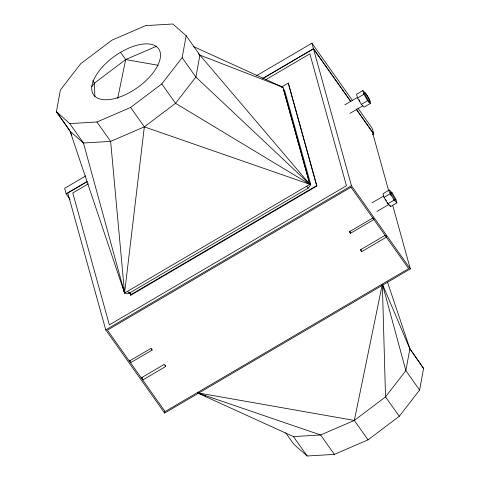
<?xml version="1.0" encoding="UTF-8"?>
<svg xmlns="http://www.w3.org/2000/svg" width="480" height="480" viewBox="0 0 480 480"><rect width="100%" height="100%" fill="white"/><g stroke="black" fill="none" stroke-linecap="round" stroke-linejoin="round"><path stroke-width="0.72" d="M56.544 112.044L70.11 131.286L83.466 143.01L110.64 141.39L144.336 126.858L309.834 184.35L199.908 55.122L186.174 35.724L172.812 24L145.638 25.62L111.942 40.158L80.742 63.708L60.402 89.964L56.424 111.606L69.732 123.612L96.906 121.992L130.602 107.46L144.336 126.858L124.566 293.07L309.834 184.35L282.906 87.264L193.332 46.488M130.602 107.46L161.802 83.91L182.142 57.648L186.174 35.724M198.234 53.658L199.908 55.122L195.876 77.046L175.536 103.308L144.336 126.858M285.672 432.762L293.826 444.276L307.188 456L334.362 454.38L368.058 439.842L399.258 416.292L419.598 390.036L423.576 368.394L409.722 348.558L423.576 368.394M117.684 98.43L125.676 59.556L120.522 52.278M368.058 439.842L354.324 420.444L382.212 284.76M91.764 86.604L94.476 83.106L125.676 59.556L156.624 46.206M124.164 291.522L125.538 293.466L129.096 293.25L308.142 188.184L310.806 184.746L309.432 182.808L283.404 88.944L284.772 90.882L310.602 184.026M197.772 393.048L293.454 436.602L320.628 434.982L354.324 420.444L385.524 396.894L405.864 370.638L409.89 348.714L387.444 282.012M85.932 175.806L64.626 188.31L66.156 193.824L70.026 199.296M256.386 75.78L311.916 43.2L352.392 100.368M66.156 193.824L86.814 181.698M262.434 78.642L313.446 48.708L311.916 43.2M87.186 181.626L67.788 193.008L105.75 329.886L164.64 413.064L410.328 268.89L392.748 205.494M263.046 78.432L313.482 48.834L350.718 101.436M88.284 183.87L72.78 192.966L109.362 324.882L346.452 185.754L309.87 53.844L265.938 79.62M281.736 86.898L288.204 83.106L288.474 83.49L316.902 186.006L130.758 295.236L129.888 292.686M362.904 90.558L356.55 94.29L357.564 97.956L361.332 104.388L364.08 107.148L370.434 103.422L369.414 99.756L365.652 93.324L362.904 90.558L363.918 94.224L367.686 100.656L370.434 103.422M344.91 104.796L357.174 97.596M363.63 93.81L364.926 93.054M357.564 97.956L363.918 94.224M361.332 104.388L367.686 100.656M349.944 113.388L362.85 105.816M368.664 102.402L369.954 101.646A4.98 0.75 59.6 0 0 366.762 94.902A4.98 0.75 59.6 0 0 365.604 95.502A4.98 0.75 59.6 0 0 369.954 101.646M372.438 134.616L373.728 133.854L372.204 128.346L357.99 108.276M130.488 294.852L316.632 185.622L288.204 83.106M105.75 329.886L351.438 185.712L313.482 48.834M389.364 190.008L383.01 193.734L384.03 197.4L387.792 203.832L390.54 206.598L396.894 202.872L395.88 199.206L392.112 192.774L389.364 190.008L390.384 193.674L394.146 200.106L396.894 202.872M371.868 202.914L383.508 196.08M384.03 197.4L390.384 193.674M390.846 193.518L392.112 192.774M387.792 203.832L394.146 200.106M394.608 199.95L395.88 199.206M376.896 211.506L389.184 204.3M372.798 217.998L349.338 231.762L350.436 233.31L373.89 219.546L373.494 218.106M129.336 361.074L150.9 348.42L152.088 350.1L130.518 362.754L129.924 360.594M141.234 377.886L164.154 364.44L165.642 366.54L142.728 379.992L141.93 377.112M385.086 235.362L360.294 249.912L361.584 251.724L386.376 237.18L385.974 235.734M125.676 59.556L158.154 65.28M281.43 87.006L282.906 87.264L199.908 55.122M198.57 393L354.324 420.444M280.08 86.298L282.906 87.264M197.802 392.982L320.628 434.982L334.362 454.38M198.492 393.282L201.978 394.632M203.37 395.172L205.464 395.982M409.722 348.558L382.656 284.712M313.446 48.708L350.91 101.622M356.076 108.918L373.728 133.854M356.352 109.386L372.372 132.012L388.752 191.088M351.438 185.712L410.328 268.89M316.632 185.622L316.902 186.006M306.768 186.246L308.142 188.184M419.598 390.036L405.864 370.638L382.56 284.748M182.142 57.648L195.876 77.046L309.834 184.35L175.536 103.308L161.802 83.91M399.258 416.292L385.524 396.894L382.38 284.772M92.76 80.682L94.476 83.106L94.854 96.558M96.906 121.992L110.64 141.39L124.566 293.07L70.11 131.286L71.862 135.42M293.454 436.602L307.188 456M69.732 123.612L83.466 143.01L124.566 293.07L122.964 287.19M56.424 111.606L69.732 130.398M127.722 291.312L129.096 293.25M390.204 205.38L390.54 206.598M360.984 249.558L361.584 251.724M349.836 231.15L350.436 233.31M165.246 365.106L165.642 366.54M151.686 348.66L152.088 350.1M164.238 411.624L164.64 413.064M129.954 292.35L130.758 295.236M389.886 192.522A4.98 0.75 59.6 0 1 393.786 197.358A4.98 0.75 59.6 0 1 393.798 199.866M391.194 195.81A4.98 0.75 59.6 0 1 389.976 193.038M359.832 101.148A4.194 0.63 59.6 0 1 359.556 100.674M359.298 100.2A4.194 0.63 59.6 0 1 359.052 99.738M387.696 202.704A4.194 0.63 59.6 0 1 387.432 202.344M386.298 200.598A4.194 0.63 59.6 0 1 386.022 200.124M385.758 199.65A4.194 0.63 59.6 0 1 385.512 199.188M351.006 187.224L107.436 330.15L165.072 411.558L408.642 268.626L351.006 187.224M118.014 97.602A39.834 19.428 -35.3 0 0 159.12 49.578A39.834 19.428 -35.3 0 0 101.22 68.31A39.834 19.428 -35.3 0 0 118.014 97.602"/></g></svg>
